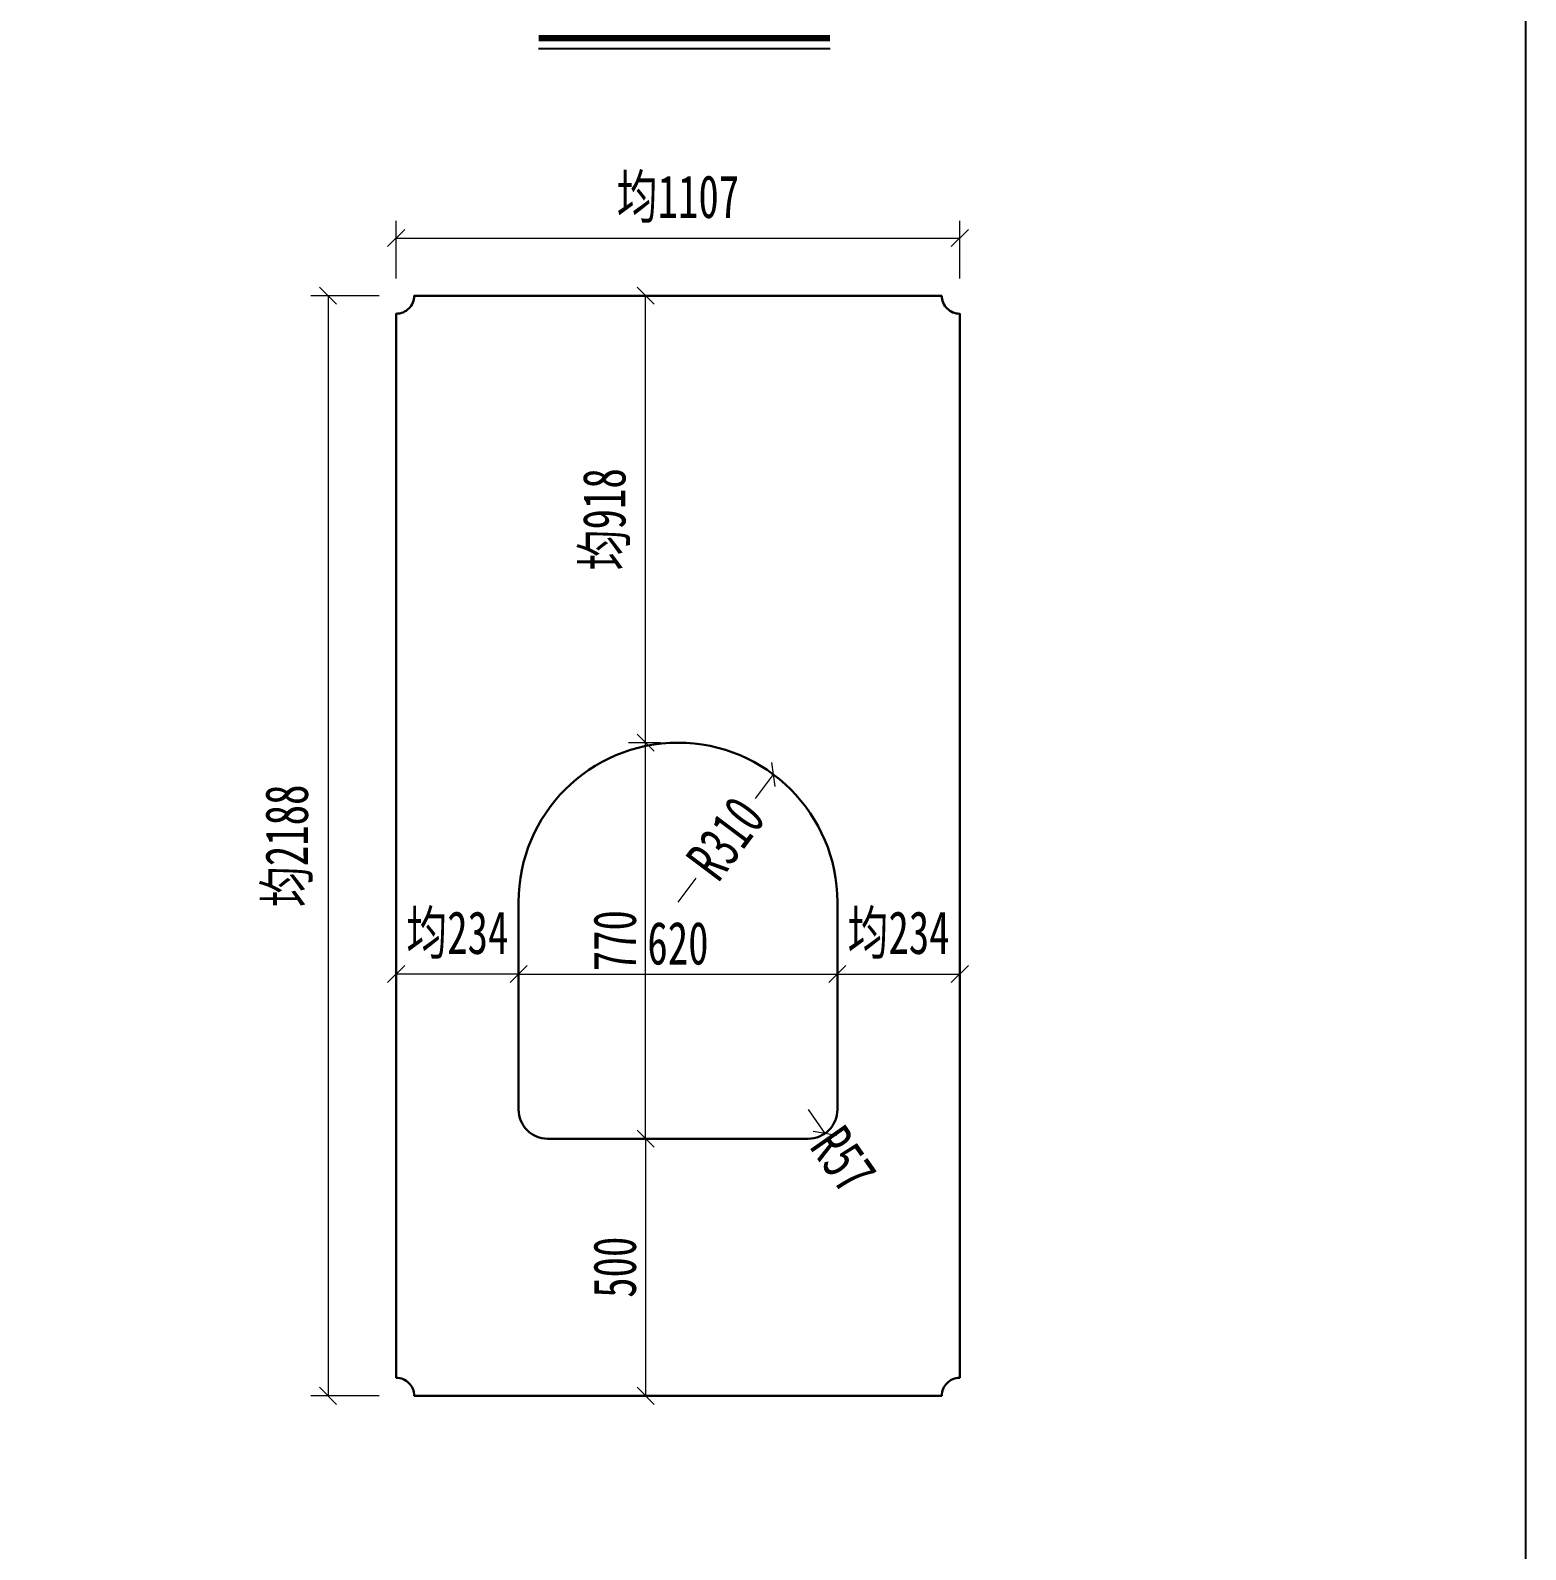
# Model space of a CAD drawing. Header units: millimetres. Extents: x -89049 to 410567, y -307459 to -100425.
# Drawn here: x 134492 to 137400, y -157148 to -154193 of the extents above; entities that cross this region are included whole.
import ezdxf

# ---------------------------------------------------------------- set-up
doc = ezdxf.new("R2010")
doc.units = ezdxf.units.MM
doc.layers.get('Defpoints').update_dxf_attribs({"color": 8})
doc.layers.add('桥 构造粗实', color=1, linetype='Continuous', lineweight=30)
doc.layers.add('细实线', color=4, linetype='Continuous', lineweight=15)
doc.styles.add('111', font='', dxfattribs={"width": 0.7})
doc.styles.get('111').set_extended_font_data('仿宋_GB2312')
doc.dimstyles.new('200', dxfattribs={"dimscale": 0, "dimtxt": 2.5, "dimasz": 1, "dimexe": 1, "dimexo": 1, "dimgap": 0.6, "dimtad": 1, "dimdec": 0, "dimdsep": 46, "dimtxsty": '111', "dimblk": 'OBLIQUE', "dimcen": 0, "dimclrd": 4, "dimclre": 4, "dimclrt": 4, "dimadec": 1, "dimazin": 2, "dimtfac": 1, "dimtdec": 0, "dimtix": 1, "dimtmove": 2, "dimatfit": 3, "dimfxl": 4, "dimfxlon": 1, "dimtolj": 1, "dimlwd": -1, "dimlwe": -1, "dimarcsym": 0})

# ---------------------------------------------------------------- blocks, each defined once
blk = doc.blocks.new('_Oblique')
at = {"color": 0, "linetype": 'ByBlock', "lineweight": -2}
blk.add_line((-0.5, -0.5), (0.5, 0.5), dxfattribs=at)
blk = doc.blocks.new('*D4284')
at = {"layer": 'Defpoints', "color": 0, "transparency": 16777216}
for p in [(136299.3, -154597.4), (135203.1, -154709.5), (136299.3, -154709.5)]:
    blk.add_point(p, dxfattribs=at)
at = {"layer": '细实线', "color": 4, "transparency": 16777216}
for p, q in [((135203.1, -154676.2), (135203.1, -154564)), ((136299.3, -154676.2), (136299.3, -154564)), ((135203.1, -154597.4), (136299.3, -154597.4))]:
    blk.add_line(p, q, dxfattribs=at)
at = {"layer": '细实线', "color": 4, "transparency": 16777216, "xscale": 33.33333333333333, "yscale": 33.33333333333333, "zscale": 33.33333333333333, "rotation": 180}
blk.add_blockref('_Oblique', (135203.1, -154597.4), dxfattribs=at)
at = {"layer": '细实线', "color": 4, "transparency": 16777216, "xscale": 33.33333333333333, "yscale": 33.33333333333333, "zscale": 33.33333333333333}
blk.add_blockref('_Oblique', (136299.3, -154597.4), dxfattribs=at)
at = {"layer": '细实线', "color": 4, "transparency": 16777216, "insert": (135751.2, -154521.3), "char_height": 83.33, "attachment_point": 5, "style": '111'}
blk.add_mtext('\\A1;均1107', dxfattribs=at)
blk = doc.blocks.new('*D4285')
at = {"layer": 'Defpoints', "color": 0, "transparency": 16777216}
for p in [(136061.2, -156028.7), (135441.2, -156117.3), (136061.2, -156117.3)]:
    blk.add_point(p, dxfattribs=at)
at = {"layer": '细实线', "color": 4, "transparency": 16777216}
for p, q in [((135441.2, -156084), (135441.2, -155995.4)), ((136061.2, -156084), (136061.2, -155995.4)), ((135441.2, -156028.7), (136061.2, -156028.7))]:
    blk.add_line(p, q, dxfattribs=at)
at = {"layer": '细实线', "color": 4, "transparency": 16777216, "xscale": 33.33333333333333, "yscale": 33.33333333333333, "zscale": 33.33333333333333, "rotation": 180}
blk.add_blockref('_Oblique', (135441.2, -156028.7), dxfattribs=at)
at = {"layer": '细实线', "color": 4, "transparency": 16777216, "xscale": 33.33333333333333, "yscale": 33.33333333333333, "zscale": 33.33333333333333}
blk.add_blockref('_Oblique', (136061.2, -156028.7), dxfattribs=at)
at = {"layer": '细实线', "color": 4, "transparency": 16777216, "insert": (135751.2, -155969.1), "char_height": 83.33, "attachment_point": 5, "style": '111'}
blk.add_mtext('\\A1;620', dxfattribs=at)
blk = doc.blocks.new('*D4286')
at = {"layer": 'Defpoints', "color": 0, "transparency": 16777216}
for p in [(135203.1, -156028.7), (135203.1, -156117.3), (135441.2, -156117.3)]:
    blk.add_point(p, dxfattribs=at)
at = {"layer": '细实线', "color": 4, "transparency": 16777216}
for p, q in [((135203.1, -156084), (135203.1, -155995.4)), ((135441.2, -156084), (135441.2, -155995.4)), ((135441.2, -156028.7), (135203.1, -156028.7))]:
    blk.add_line(p, q, dxfattribs=at)
at = {"layer": '细实线', "color": 4, "transparency": 16777216, "xscale": 33.33333333333333, "yscale": 33.33333333333333, "zscale": 33.33333333333333, "rotation": 180}
blk.add_blockref('_Oblique', (135203.1, -156028.7), dxfattribs=at)
at = {"layer": '细实线', "color": 4, "transparency": 16777216, "xscale": 33.33333333333333, "yscale": 33.33333333333333, "zscale": 33.33333333333333}
blk.add_blockref('_Oblique', (135441.2, -156028.7), dxfattribs=at)
at = {"layer": '细实线', "color": 4, "transparency": 16777216, "insert": (135322.1, -155952.6), "char_height": 83.33, "attachment_point": 5, "style": '111'}
blk.add_mtext('\\A1;均234', dxfattribs=at)
blk = doc.blocks.new('*D4287')
at = {"layer": 'Defpoints', "color": 0, "transparency": 16777216}
for p in [(136299.3, -156028.7), (136061.2, -156117.3), (136299.3, -156117.3)]:
    blk.add_point(p, dxfattribs=at)
at = {"layer": '细实线', "color": 4, "transparency": 16777216}
for p, q in [((136061.2, -156084), (136061.2, -155995.4)), ((136299.3, -156084), (136299.3, -155995.4)), ((136061.2, -156028.7), (136299.3, -156028.7))]:
    blk.add_line(p, q, dxfattribs=at)
at = {"layer": '细实线', "color": 4, "transparency": 16777216, "xscale": 33.33333333333333, "yscale": 33.33333333333333, "zscale": 33.33333333333333, "rotation": 180}
blk.add_blockref('_Oblique', (136061.2, -156028.7), dxfattribs=at)
at = {"layer": '细实线', "color": 4, "transparency": 16777216, "xscale": 33.33333333333333, "yscale": 33.33333333333333, "zscale": 33.33333333333333}
blk.add_blockref('_Oblique', (136299.3, -156028.7), dxfattribs=at)
at = {"layer": '细实线', "color": 4, "transparency": 16777216, "insert": (136180.3, -155952.6), "char_height": 83.33, "attachment_point": 5, "style": '111'}
blk.add_mtext('\\A1;均234', dxfattribs=at)
blk = doc.blocks.new('*D4288')
at = {"layer": 'Defpoints', "color": 0, "transparency": 16777216}
for p in [(135751.2, -156348.8), (135688.2, -156848.8), (135751.2, -156848.8)]:
    blk.add_point(p, dxfattribs=at)
at = {"layer": '细实线', "color": 4, "transparency": 16777216}
for p, q in [((135717.9, -156348.8), (135654.8, -156348.8)), ((135688.2, -156348.8), (135688.2, -156848.8)), ((135717.9, -156848.8), (135654.8, -156848.8))]:
    blk.add_line(p, q, dxfattribs=at)
at = {"layer": '细实线', "color": 4, "transparency": 16777216, "xscale": 33.33333333333333, "yscale": 33.33333333333333, "zscale": 33.33333333333333}
for p, rotation in [((135688.2, -156348.8), 90), ((135688.2, -156848.8), 270)]:
    blk.add_blockref('_Oblique', p, dxfattribs=dict(at, rotation=rotation))
at = {"layer": '细实线', "color": 4, "transparency": 16777216, "insert": (135628.5, -156598.8), "char_height": 83.33, "attachment_point": 5, "rotation": 90, "style": '111'}
blk.add_mtext('\\A1;500', dxfattribs=at)
blk = doc.blocks.new('*D4289')
at = {"layer": 'Defpoints', "color": 0, "transparency": 16777216}
for p in [(135688.2, -155578.8), (135751.2, -155578.8), (135751.2, -156348.8)]:
    blk.add_point(p, dxfattribs=at)
at = {"layer": '细实线', "color": 4, "transparency": 16777216}
for p, q in [((135717.9, -155578.8), (135654.8, -155578.8)), ((135688.2, -156348.8), (135688.2, -155578.8)), ((135717.9, -156348.8), (135654.8, -156348.8))]:
    blk.add_line(p, q, dxfattribs=at)
at = {"layer": '细实线', "color": 4, "transparency": 16777216, "xscale": 33.33333333333333, "yscale": 33.33333333333333, "zscale": 33.33333333333333}
for p, rotation in [((135688.2, -155578.8), 90), ((135688.2, -156348.8), 270)]:
    blk.add_blockref('_Oblique', p, dxfattribs=dict(at, rotation=rotation))
at = {"layer": '细实线', "color": 4, "transparency": 16777216, "insert": (135628.5, -155963.8), "char_height": 83.33, "attachment_point": 5, "rotation": 90, "style": '111'}
blk.add_mtext('\\A1;770', dxfattribs=at)
blk = doc.blocks.new('*D4290')
at = {"layer": 'Defpoints', "color": 0, "transparency": 16777216}
for p in [(135688.2, -154709.5), (135751.2, -154709.5), (135751.2, -155578.8)]:
    blk.add_point(p, dxfattribs=at)
at = {"layer": '细实线', "color": 4, "transparency": 16777216}
for p, q in [((135717.9, -154709.5), (135654.8, -154709.5)), ((135688.2, -155578.8), (135688.2, -154709.5)), ((135717.9, -155578.8), (135654.8, -155578.8))]:
    blk.add_line(p, q, dxfattribs=at)
at = {"layer": '细实线', "color": 4, "transparency": 16777216, "xscale": 33.33333333333333, "yscale": 33.33333333333333, "zscale": 33.33333333333333}
for p, rotation in [((135688.2, -154709.5), 90), ((135688.2, -155578.8), 270)]:
    blk.add_blockref('_Oblique', p, dxfattribs=dict(at, rotation=rotation))
at = {"layer": '细实线', "color": 4, "transparency": 16777216, "insert": (135612.1, -155144.2), "char_height": 83.33, "attachment_point": 5, "rotation": 90, "style": '111'}
blk.add_mtext('\\A1;均918', dxfattribs=at)
blk = doc.blocks.new('*D4291')
at = {"layer": 'Defpoints', "color": 0, "transparency": 16777216}
for p in [(135203.1, -154709.5), (135070.5, -156848.8), (135203.1, -156848.8)]:
    blk.add_point(p, dxfattribs=at)
at = {"layer": '细实线', "color": 4, "transparency": 16777216}
for p, q in [((135169.7, -154709.5), (135037.2, -154709.5)), ((135070.5, -154709.5), (135070.5, -156848.8)), ((135169.7, -156848.8), (135037.2, -156848.8))]:
    blk.add_line(p, q, dxfattribs=at)
at = {"layer": '细实线', "color": 4, "transparency": 16777216, "xscale": 33.33333333333333, "yscale": 33.33333333333333, "zscale": 33.33333333333333}
for p, rotation in [((135070.5, -154709.5), 90), ((135070.5, -156848.8), 270)]:
    blk.add_blockref('_Oblique', p, dxfattribs=dict(at, rotation=rotation))
at = {"layer": '细实线', "color": 4, "transparency": 16777216, "insert": (134994.5, -155779.2), "char_height": 83.33, "attachment_point": 5, "rotation": 90, "style": '111'}
blk.add_mtext('\\A1;均2188', dxfattribs=at)
blk = doc.blocks.new('*D4292')
at = {"layer": 'Defpoints', "color": 0, "transparency": 16777216}
for p in [(135937.1, -155640.7), (135751.2, -155888.8)]:
    blk.add_point(p, dxfattribs=at)
at = {"layer": '细实线', "color": 4, "transparency": 16777216}
for p, q in [((135902.1, -155687.5), (135937.1, -155640.7)), ((135786.2, -155842.1), (135751.2, -155888.8))]:
    blk.add_line(p, q, dxfattribs=at)
at = {"layer": '细实线', "color": 4, "transparency": 16777216, "xscale": 33.33333333333333, "yscale": 33.33333333333333, "zscale": 33.33333333333333, "rotation": 53.15700212082992}
blk.add_blockref('_Oblique', (135937.1, -155640.7), dxfattribs=at)
at = {"layer": '细实线', "color": 4, "transparency": 16777216, "insert": (135844.1, -155764.8), "char_height": 83.33, "attachment_point": 5, "rotation": 53.157, "style": '111'}
blk.add_mtext('\\A1;R310', dxfattribs=at)
blk = doc.blocks.new('*D4293')
at = {"layer": 'Defpoints', "color": 0, "transparency": 16777216}
for p in [(136004.7, -156292.3), (136037.1, -156338.6)]:
    blk.add_point(p, dxfattribs=at)
at = {"layer": '细实线', "color": 4, "transparency": 16777216}
for p in [(136004.7, -156292.3), (136037.1, -156338.6)]:
    blk.add_line(p, (136037.1, -156338.6), dxfattribs=at)
at = {"layer": '细实线', "color": 4, "transparency": 16777216, "xscale": 33.33333333333333, "yscale": 33.33333333333333, "zscale": 33.33333333333333, "rotation": 125.0544966788205}
blk.add_blockref('_Oblique', (136037.1, -156338.6), dxfattribs=at)
at = {"layer": '细实线', "color": 4, "transparency": 16777216, "insert": (136073, -156389.7), "char_height": 83.33, "attachment_point": 5, "rotation": 305.0545, "style": '111'}
blk.add_mtext('\\A1;R57', dxfattribs=at)

msp = doc.modelspace()

# ---------------------------------------------------------------- linework, layer by layer
at = {"color": 4}
msp.add_line((135480.2, -154228.6), (136047.2, -154228.6), dxfattribs=at)
at = {"color": 6, "const_width": 12}
msp.add_lwpolyline([(135480.2, -154208.6), (136047.2, -154208.6)], dxfattribs=at)
at = {"layer": 'Defpoints'}
msp.add_lwpolyline([(124566.6, -153251.3), (137399.9, -153251.3), (137399.9, -161773.4), (124566.6, -161773.4)], close=True, dxfattribs=at)
at = {"layer": '桥 构造粗实'}
for points in [[(136264.3, -154709.5, 0.414214), (136299.3, -154744.5), (136299.3, -156813.8, 0.414214), (136264.3, -156848.8), (135238.1, -156848.8, 0.414214), (135203.1, -156813.8), (135203.1, -154744.5, 0.414214), (135238.1, -154709.5)], [(136004.7, -156348.8, 0.414214), (136061.2, -156292.3), (136061.2, -155888.8, 1), (135441.2, -155888.8), (135441.2, -156292.3, 0.414214), (135497.7, -156348.8)]]:
    msp.add_lwpolyline(points, format="xyb", close=True, dxfattribs=at)

# ---------------------------------------------------------------- dimensions: what is measured, and where the dimension line sits
at = {"layer": '细实线'}
for base, p1, p2, text, picture, middle in [((136299.3, -154597.4), (135203.1, -154709.5), (136299.3, -154709.5), '均1107', '*D4284', (135751.2, -154521.3)), ((135203.1, -156028.7), (135441.2, -156117.3), (135203.1, -156117.3), '均234', '*D4286', (135322.1, -155952.6))]:
    dim = msp.add_linear_dim(base=base, p1=p1, p2=p2, text=text, dimstyle='200', override={"dimscale": 33.333333, "dimtxsty": '111', "dimblk": 'Oblique'}, dxfattribs=at)
    dim.commit()
    dim.dimension.update_dxf_attribs({"geometry": picture, "text_midpoint": middle})
for base, p1, p2, angle, text, picture, middle in [((135070.5, -156848.8), (135203.1, -154709.5), (135203.1, -156848.8), 90, '均2188', '*D4291', (134994.5, -155779.2)), ((135688.2, -154709.5), (135751.2, -155578.8), (135751.2, -154709.5), 90, '均918', '*D4290', (135612.1, -155144.2)), ((136299.3, -156028.7), (136061.2, -156117.3), (136299.3, -156117.3), 180, '均234', '*D4287', (136180.3, -155952.6))]:
    dim = msp.add_linear_dim(base=base, p1=p1, p2=p2, angle=angle, text=text, dimstyle='200', override={"dimscale": 33.333333, "dimtxsty": '111', "dimblk": 'Oblique'}, dxfattribs=at)
    dim.commit()
    dim.dimension.update_dxf_attribs({"geometry": picture, "text_midpoint": middle})
for base, p2, picture, middle in [((135688.2, -155578.8), (135751.2, -155578.8), '*D4289', (135628.5, -155963.8)), ((135688.2, -156848.8), (135751.2, -156848.8), '*D4288', (135628.5, -156598.8))]:
    dim = msp.add_linear_dim(base=base, p1=(135751.2, -156348.8), p2=p2, angle=90, dimstyle='200', override={"dimscale": 33.333333, "dimblk": 'Oblique'}, dxfattribs=at)
    dim.commit()
    dim.dimension.update_dxf_attribs({"geometry": picture, "text_midpoint": middle})
for center, mpoint, picture, middle in [((135751.2, -155888.8), (135937.1, -155640.7), '*D4292', (135844.1, -155764.8)), ((136004.7, -156292.3), (136037.1, -156338.6), '*D4293', (136073, -156389.7))]:
    dim = msp.add_radius_dim(center=center, mpoint=mpoint, dimstyle='200', override={"dimscale": 33.333333, "dimblk": 'Oblique'}, dxfattribs=at)
    dim.commit()
    dim.dimension.update_dxf_attribs({"geometry": picture, "text_midpoint": middle, "dimtype": 164})
dim = msp.add_linear_dim(base=(136061.2, -156028.7), p1=(135441.2, -156117.3), p2=(136061.2, -156117.3), dimstyle='200', override={"dimscale": 33.333333, "dimblk": 'Oblique'}, dxfattribs=at)
dim.commit()
dim.dimension.update_dxf_attribs({"geometry": '*D4285', "text_midpoint": (135751.2, -155969.1)})

doc.saveas('drawing.dxf')
